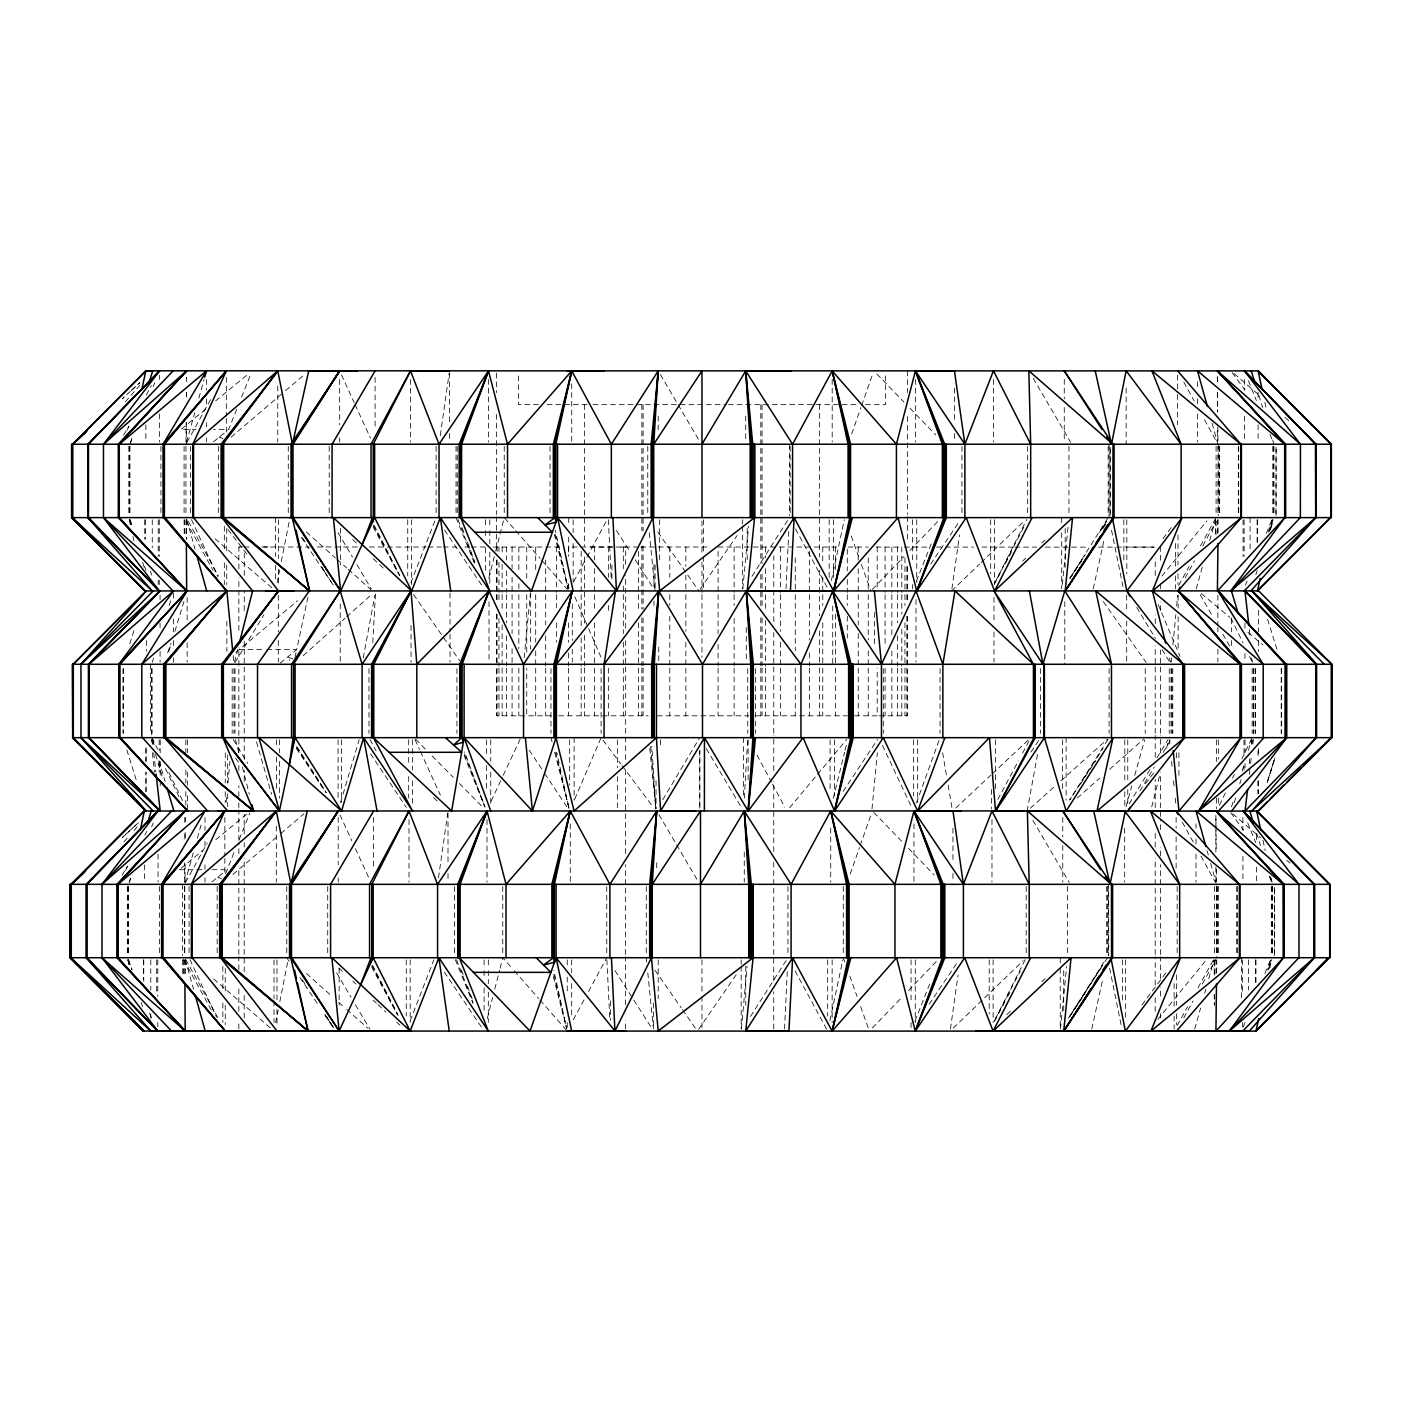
<?xml version="1.0" encoding="UTF-8"?>
<svg xmlns="http://www.w3.org/2000/svg" width="1402" height="1402" viewBox="0 0 1402 1402"><rect width="100%" height="100%" fill="white"/><g stroke="black" fill="none" stroke-linecap="round" stroke-linejoin="round"><path stroke-width="0.75" stroke-dasharray="5 3.75" d="M238.831 1028.893L238.831 1022.321M238.831 1011.368L238.831 987.271M238.831 969.746L238.831 956.602M238.831 954.412L238.848 866.804M238.848 853.66L238.848 842.707M238.848 840.517L238.848 809.848M238.848 807.657L238.848 798.895M238.848 796.704L238.848 785.751M238.848 770.417L238.848 763.845M238.848 752.892L238.866 647.759M238.866 630.234L238.883 577.677M238.883 568.914L238.883 547.008L240.986 546.99M244.193 1017.922L244.193 993.825M244.193 971.937L244.193 956.602M244.193 954.412L244.211 858.024M244.211 847.071L244.211 842.69M244.211 833.945L244.211 814.229M244.228 781.37L244.228 770.417M244.228 759.463L244.228 641.187M244.246 610.518L244.246 590.803M244.246 575.468L244.246 551.372M625.625 1028.91L625.625 1020.148M625.625 1004.813L625.642 956.637M625.642 954.447L625.642 864.631M625.642 853.678L625.66 768.261M625.66 759.498L625.66 735.402M625.66 733.211L625.678 639.032M625.678 628.078L625.678 575.503M625.678 564.55L625.678 547.025L617.406 547.025M773.746 1028.945L773.746 991.722M773.746 980.769L773.746 956.672M773.746 954.482L773.764 862.475M773.764 851.54L773.764 781.44M773.764 770.487L773.781 735.437M773.781 733.246L773.781 632.495M773.781 621.542L773.799 555.84M1155.178 1011.438L1155.178 996.103M1155.178 985.15L1155.195 956.672M1155.195 954.482L1155.195 858.112M1155.195 847.158L1155.195 831.824M1155.195 807.727L1155.213 779.249M1155.213 757.343L1155.213 735.454M1155.213 733.264L1155.213 645.639M1155.23 623.732L1155.23 614.97M1155.23 575.556L1155.23 558.031M1160.541 1018.027L1160.541 1013.646M1160.558 996.121L1160.558 987.358M1160.558 978.596L1160.558 956.69M1160.558 954.499L1160.558 864.701M1160.558 855.939L1160.558 847.176M1160.576 829.651L1160.576 818.698M1160.576 816.507L1160.576 772.712M1160.576 752.997L1160.576 735.472M1160.576 733.281L1160.593 650.037M1160.593 610.624L1160.593 601.861M1160.593 588.717L1160.593 582.145M1160.593 560.239L1160.593 547.095M1215.99 534.881L1216.077 519.774M1214.395 994.421L1214.342 1005.216L1214.185 994.421M1214.518 974.986L1214.605 959.879M185.975 442.068L186.133 422.65M186.361 396.766L186.396 392.455M186.501 381.677L186.536 377.366L186.589 381.677M184.503 882.173L184.661 862.756M184.871 839.027L184.924 832.56M1218.075 532.725L1218.215 519.774M1216.603 972.83L1216.743 959.879M786.014 588.858L788.8 530.569M784.542 1028.963L787.311 970.675M372.774 642.712L375.508 593.099M744.322 798.124L747.634 739.835M742.85 588.858L748.598 526.258M741.378 1028.963L747.126 966.364M226.09 802.365L226.896 793.742M227.913 782.964L229.946 761.391M871.991 808.919L877.354 752.786M524.173 657.801L530.447 593.028M1171.248 662.112L1171.669 657.801M1172.913 644.832L1175.84 614.619M1176.681 605.979L1177.733 595.184M1062.348 584.546L1068.114 526.258M1060.438 1028.963L1066.642 966.364M1249.27 763.582L1249.988 757.098M1251.425 744.147L1251.898 739.835M1249.34 774.377L1250.339 765.737M1250.584 763.582L1251.6 754.942M1252.862 744.147L1253.37 739.835M440.281 435.584L449.183 372.985M438.493 877.845L447.711 813.072M951.905 588.858L959.529 534.881M950.433 1028.963L958.057 974.986M1027.123 811.075L1037.883 752.348M363.258 657.994L374.86 595.131M277.158 582.566L279.629 570.001M281.294 561.606L289.986 517.618M275.668 1022.671L278.157 1010.106M279.822 1001.711L288.093 959.809M831.386 580.533L844.302 519.721M829.914 1020.638L842.83 959.827M1270.107 530.201L1272.333 519.721M1269.073 968.204L1270.86 959.827L1267.531 969.956M294.946 657.696L296.243 651.65M280.172 663.058L296.681 649.634L307.914 597.234M1271.228 528.098L1273.069 519.721L1269.108 531.884M1269.756 968.204L1271.596 959.827M1093.245 588.928L1104.355 538.596M1091.772 1029.033L1102.883 978.701M833.209 798.492L844.582 752.348M845.091 750.245L846.65 743.954M1151.725 806.869L1159.682 775.411M1166.569 748.16L1168.69 739.765M234.502 662.182L237.709 649.599M488.772 578.378L495.186 553.229M495.712 551.144L504.247 517.618L514.271 529.027M487.3 1018.483L492.628 997.523M494.766 989.146L499.568 970.289M500.111 968.204L502.775 957.724L512.799 969.132M186.536 442.121L194.738 412.801M198.839 398.133L204.114 379.276M193.266 852.889L185.064 882.226L185.117 862.756M197.367 838.238L202.046 821.467M1125.964 806.869L1131.8 785.909M1134.726 775.411L1144.663 739.765M1196.221 588.928L1202.653 565.847M1209.663 540.681L1215.499 519.721M1194.732 1029.033L1200.585 1008.056M1204.668 993.37L1205.843 989.181M1208.769 978.701L1214.027 959.827M340.546 802.61L359.157 739.765M1231.534 806.869L1233.409 800.577M1242.154 771.223L1244.03 764.931M1248.393 750.245L1251.53 739.765M152.345 662.182L153.589 657.994M169.221 605.611L171.097 599.32M1234.198 802.68L1236.073 796.389M1239.841 783.806L1241.085 779.617M1251.741 743.954L1252.985 739.765M168.836 651.422L171.272 643.378M174.917 631.286L184.696 599.005M130.596 442.173L131.858 438.107M129.124 882.279L130.386 878.213M1268.372 531.884L1272.157 519.651M1255.841 574.715L1257.103 570.632M1268.267 969.956L1271.421 959.757M1267.268 782.526L1274.874 758.061M129.773 643.904L134.241 629.638M851.645 434.024L860.933 407.526M861.652 405.476L873.095 372.862M850.173 874.129L859.461 847.614M860.18 845.581L871.623 812.967M167.679 652.719L171.062 643.097M916.417 802.908L939.34 739.713M410.891 582.794L435.339 519.651M410.208 1020.866L433.866 959.757M916.452 581.094L932.12 541.417M914.963 1021.199L930.648 981.523M236.71 409.349L228.649 429.59L213.419 429.59M241.565 397.204L251.238 372.914M225.564 873.726L235.238 849.454M239.269 839.325L249.766 813.02M129.965 444.224L132.366 438.265M153.151 386.742L154.746 382.781M129.282 882.349L130.877 878.371M151.661 826.847L153.274 822.886M1245.467 585.072L1247.061 581.094M1266.357 533.496L1271.982 519.599M1243.188 1027.158L1245.589 1021.199M1264.884 973.584L1270.51 959.704M574.75 799.105L601.107 737.662L620.736 763.862M491.156 801.085L502.302 777.304M503.23 775.324L520.878 737.662M1219.407 805.274L1225.944 791.762M1232.498 778.233L1234.373 774.377M1241.857 758.92L1252.144 737.662M994.579 583.285L1026.702 519.546M1025.212 959.651L994.071 1021.462L1020.235 971.236M1023.723 527.275L994.684 583.285L1000.993 571.701M1005.129 563.972L1011.315 552.388M997.803 799.473L1018.43 760.848M1022.566 753.119L1028.753 741.535M994.368 1021.462L1006.741 998.277M1007.775 996.349L1009.843 992.493M573.786 581.55L585.931 558.977M586.947 557.102L606.19 521.386M573.313 1019.762L584.459 999.083M588.507 991.564L606.751 957.724M126.951 430.204L128.984 426.506M146.281 395.014L151.381 385.743M125.479 870.292L128.511 864.771M144.809 835.119L146.842 831.404M1185.216 577.852L1194.504 560.905M1202.758 545.851L1216.182 521.386M1183.744 1017.94L1193.032 1001.01M1202.32 984.064L1215.744 959.599M186.992 442.331L210.808 399.097M185.52 882.436L207.251 842.952M1178.714 585.37L1189.089 566.548M1200.515 545.851L1216.095 517.618M1177.242 1025.475L1187.617 1006.654M1198.009 987.832L1214.623 957.724M123.534 435.233L128.791 426.261M122.062 875.339L127.319 866.366M662.76 799.718L699.721 737.662M1139.931 790.886L1154.319 767.034M1163.169 752.348L1170.915 739.502M235.08 662.445L263.909 614.777M1129.241 803.732L1150.341 768.857M1157.001 757.851L1168.111 739.502M1081.836 559.819L1070.006 578.167L1108.158 517.618M1107.93 739.502L1069.603 800.069L1102.918 748.686M1068.359 1018.273L1105.53 959.564M751.998 576.345L789.414 517.618M750.526 1016.45L787.942 957.724M1069.989 578.167L1085.341 554.316M1099.536 532.304L1106.616 521.281L1099.606 532.304M1107.51 957.724L1069.691 1016.45L1102.866 965.067M1069.971 578.483L1081.783 560.59M1103.041 528.361L1107.773 521.193M1080.364 784.209L1095.716 760.935M1069.673 1016.801L1085.043 993.527M843.163 791.376L877.617 739.467M1031.031 751.998L1039.39 739.467M930.613 564.165L958.355 522.981M929.14 1004.27L958.074 961.299M700.106 589.226L737.084 535.529M698.634 1029.331L736.839 973.829M1162.977 538.596L1166.902 533.338M1168.199 531.603L1172.107 526.363M1141.947 1004.901L1145.855 999.661M1147.151 997.909L1151.077 992.669M1152.374 990.934L1156.282 985.676M1157.596 983.941L1161.504 978.701M1162.801 976.949L1166.727 971.709M1145.452 783.753L1149.342 778.636M1150.621 776.936L1154.494 771.801M1161.96 576.012L1206.789 520.948M1157.772 1019.447L1205.317 961.053M789.624 807.727L816.122 776.042M817.524 774.377L846.808 739.345M125.321 401.848L129.65 396.959M131.087 395.329L139.727 385.55M123.849 841.954L128.16 837.064M133.926 830.545L138.255 825.655M872.342 589.453L903.939 556.664M909.951 550.408L938.516 520.738M872.377 1027.999L902.45 996.769M908.478 990.513L937.044 960.843M951.607 591.013L979.542 564.06M981.102 562.553L1024.564 520.615M953.237 1028.122L1023.092 960.721M1022.636 561.063L1025.826 558.066M1041.809 543.082L1044.998 540.085M955.726 808.078L990.881 775.113M992.476 773.624L1029.226 739.169M1006.776 1014.645L1011.578 1010.159M1041.931 981.68L1045.121 978.701M130.316 391.421L122.324 398.764L127.056 394.365M131.911 389.949L139.902 382.623L128.651 392.893M1030.347 808.183L1054.444 786.61M1060.876 780.844L1107.492 739.117M303.2 655.645L345.05 618.264M346.644 616.827L372.406 593.817M1077.227 798.124L1099.904 777.97M1109.613 769.33L1143.629 739.117M231.067 437.161L283.94 392.052M285.587 390.632L305.426 373.721M232.89 874.445L279.156 834.961M280.821 833.559L303.954 813.808M235.974 652.298L297.575 600.722M205.673 409.121L180.823 429.59L196.035 429.59M215.61 400.919L248.732 373.615M180.998 868.329L202.536 850.576M215.785 839.658L247.26 813.721M213.454 441.788L227.124 430.8M211.982 881.876L225.652 870.905M238.883 547.008L242.458 547.008M538.473 404.652L518.46 404.652L518.46 373.002M547.06 404.652L589.734 404.652M592.976 404.652L651.72 404.652M653.875 404.652L726.569 404.652M728.444 404.652L856.867 404.652M865.472 404.652L885.468 404.652L885.468 373.002M261.841 546.99L309.491 547.025M317.36 546.99L358.491 546.99M369.374 546.99L385.129 547.043M387.285 547.043L426.155 547.043M428.136 546.99L441.279 547.043M443.26 546.99L456.421 547.06M464.868 546.99L469.407 547.06M471.352 547.008L486.476 547.008M493.189 547.06L560.59 547.025M638.453 547.025L568.493 547.025L568.493 555.683M640.749 547.025L710.025 547.025M718.087 547.025L839.395 547.043M848.017 547.043L868.241 547.025M876.04 547.043L902.187 547.095M904.343 547.095L928.124 547.113M936.571 547.043L973.514 547.113M981.978 547.06L1012.682 547.113M1014.855 547.113L1036.639 547.113M1045.349 547.113L1088.565 547.113M1098.677 547.078L1114.38 547.113M1116.518 547.113L1154.319 547.113M1131.291 547.095L1155.23 547.078M239.146 649.634L264.715 649.634M266.853 649.634L296.681 649.634M524.751 715.809L496.448 715.809L496.448 668.193M551.161 715.809L526.731 715.809L526.731 668.193M558.609 715.809L648.162 715.809M657.17 715.809L748.686 715.809M755.766 715.809L847.281 715.809M854.589 715.809L877.196 715.809L877.196 668.193M879.177 715.809L907.48 715.809L907.48 668.193M179.351 869.696L194.563 869.696M196.736 869.696L203.255 869.696M211.947 869.696L224.986 869.696M590.54 547.008L615.355 547.025M244.246 547.008L252.956 547.008M263.821 547.008L268.185 547.025M292.808 659.028L287.673 656.96L289.618 660.605M222.918 438.738L219.536 436.898L220.324 440.561M221.446 878.844L218.046 877.004L218.852 880.666M1201.339 593.642L1229.624 617.178M1247.92 632.425L1262.904 644.885M1234.146 373.633L1260.363 396.223M1284.933 417.393L1289.858 421.634M1232.673 813.738L1260.521 837.748M1286.738 860.32L1290.015 863.141M215.049 538.771L273.863 589.541M213.577 978.876L270.761 1028.227M306.337 531.989L335.358 557.873M336.971 559.31L346.644 567.933M348.257 569.37L370.829 589.506M306.477 973.531L332.274 996.542M338.723 1002.29L345.172 1008.038M346.785 1009.475L367.745 1028.174M352.761 539.612L357.475 544.011M373.177 558.679L385.743 570.421M338.706 967.993L344.997 973.847M352.848 981.19L355.985 984.116M373.282 1000.257L376.419 1003.184M377.997 1004.656L385.848 1011.981M396.836 1022.251L399.991 1025.177M433.551 797.528L438.23 802.014M415.623 739.205L426.173 749.895M432.202 755.993L453.319 777.391M459.365 783.49L483.497 807.938M876.828 373.948L903.992 402.059M910.021 408.297L935.677 434.848M873.849 812.477L902.52 842.164M908.549 848.403L934.188 874.953M515.708 530.657L540.068 558.346M541.487 559.976L567.284 589.313M514.236 970.762L538.578 998.452M540.015 1000.082L565.812 1029.418M227.913 529.553L231.873 534.67M233.188 536.37L237.166 541.487M238.48 543.205L242.441 548.305M243.773 550.022L247.733 555.139M235.448 758.131L240.741 764.949M622.032 765.597L653.437 807.499M1232.148 372.564L1244.958 390.036M1230.676 812.669L1243.486 830.142M1103.304 601.616L1146.153 662.48M413.52 594.518L459.646 660.692M657.748 531.936L698.879 591.013M655.014 970.254L681.197 1007.845M682.441 1009.633L696.163 1029.331M444.574 530.131L483.164 587.368M444.294 972.024L481.692 1027.473M529.202 750.193L543.485 771.643M544.677 773.431L567.267 807.412M301.377 537.299L333.571 585.58L321.601 567.109M370.514 753.768L406.3 807.412M296.348 748.405L324.966 791.324M286.779 957.724L289.162 961.299M299.905 977.387L317.781 1004.218M324.931 1014.96L333.273 1027.473L324.896 1014.557M302.464 537.79L307.248 545.115M296.225 746.828L326.123 792.656M302.184 979.718L306.968 987.061M321.812 567.109L326.526 574.452M297.014 746.828L326.351 792.656M616.424 530.464L630.497 552.476M635.194 559.819L653.945 589.19M614.952 970.57L652.473 1029.278M1136.671 607.381L1155.511 638.576M1162.17 649.582L1169.916 662.427M233.293 739.502L247.663 763.336M706.31 748.686L741.395 807.394M338.057 532.655L352.48 557.102M356.914 564.62L371.337 589.068M336.585 972.76L351.008 997.208M355.442 1004.726L369.865 1029.173M660.412 374.579L676.991 402.812M678.095 404.687L699.107 440.456M658.94 814.685L675.519 842.917M676.623 844.793L697.635 880.561M1033.256 378.347L1070.69 442.331M1032.871 820.328L1069.218 882.436M1200.165 594.641L1212.029 615.338M1222.807 634.16L1231.429 649.214M188.306 521.386L218.414 575.907M185.8 959.599L217.976 1017.887M1183.814 382.115L1194.171 400.937M1204.511 419.759L1217.97 444.224M1182.342 822.22L1193.715 842.917M1200.971 856.096L1215.464 882.436M186.151 521.386L212.981 570.263M183.627 959.599L211.509 1010.369M795.53 528.904L828.144 589.138M795.074 970.903L826.672 1029.243M373.125 527.012L398.589 574.031M369.988 739.555L376.104 750.824M371.653 967.117L397.099 1014.119M757.01 755.047L771.415 782.088M772.432 784.033L784.787 807.202M373.247 525.329L399.623 575.503M371.775 965.435L398.15 1015.609M374.194 525.329L399.85 575.503M372.704 965.435L397.379 1013.681M152.047 737.662L157.655 749.246M168.888 772.397L182.926 801.348M1230.921 617.914L1243.048 643.027M1249.568 656.539L1252.354 662.34M151.504 739.608L155.219 747.319M165.436 768.541L179.351 797.493M882.454 745.391L911.633 807.202M191.461 519.599L217.941 577.063M189.971 959.704L216.469 1017.169M341.492 374.86L354.198 402.602M355.109 404.582L370.531 438.265M340.02 814.965L351.814 840.727M355.442 848.648L369.041 878.371M415.01 739.66L419.531 749.562M420.442 751.542L440.351 795.144M574.855 596.814L587.736 626.571M588.595 628.569L601.493 658.327M1158.262 604.753L1179.993 656.329M1248.393 380.731L1256.385 400.569M1269.967 434.305L1273.174 442.243M1247.71 822.816L1255.701 842.655M1269.301 876.39L1271.684 882.331M456.018 517.618L474.384 563.201M464.15 755.503L484.917 807.026L464.623 751.928M455.335 959.704L472.912 1003.306M129.597 519.599L132.769 527.52M150.259 571.122L151.854 575.083M128.108 959.704L132.086 969.606M149.576 1013.208L151.959 1019.149M458.033 519.651L474.559 562.43M464.483 753.961L484.934 806.921M456.561 959.757L473.087 1002.535M462.169 527.8L464.448 533.917M467.462 542.066L475.015 562.43M461.451 969.939L464.483 978.088M467.497 986.237L473.525 1002.535M851.277 535.967L858.515 556.349M861.424 564.515L870.835 591.013M843.268 957.724L844.723 961.807M849.787 976.072L857.043 996.454M860.67 1006.654L868.644 1029.086M1267.583 619.421L1277.169 650.002M126.811 749.895L137.028 782.474M1258.821 395.294L1262.606 407.526M1272.701 440.14L1273.962 444.224M1256.7 833.349L1260.503 845.581M1269.967 876.162L1271.859 882.279M130.176 519.651L132.699 527.8M144.686 566.496L145.948 570.579M129.422 519.651L131.946 527.8M142.689 562.43L144.581 568.546M128.686 959.757L131.841 969.939M127.95 959.757L130.474 967.906M141.216 1002.535L142.478 1006.601M151.206 739.765L152.468 743.954M155.587 754.434L162.474 777.479M1251.425 657.976L1252.669 662.165M152.678 739.765L154.553 746.057M158.917 760.708L165.156 781.668M256.513 741.868L271.602 794.233M1212.117 423.246L1217.392 442.121L1217.339 426.944M1207.122 850.769L1208.296 854.957M1210.645 863.352L1215.92 882.226M186.816 519.721L195.001 549.041M185.344 959.809L193.529 989.146M554.298 534.372L568.178 588.858L555.315 530.184M550.968 737.662L552.038 741.868M554.701 752.331L569.124 808.901L556.717 752.331M553.352 976.581L566.706 1028.945L553.843 970.289M1169.443 657.976L1170.495 662.165M235.501 739.765L238.673 752.331M242.388 766.999L249.293 794.233M555.297 534.372L568.213 588.858M555.735 752.331L569.159 808.901M553.808 974.478L566.741 1028.945M129.247 519.721L130.631 525.995M132.927 536.475L133.838 540.664M127.775 959.809L129.159 966.101M1264.884 402.269L1266.251 408.56M1262.957 840.289L1265.235 850.769M1271.123 878.038L1272.035 882.226M1111.541 530.201L1123.44 588.928M1109.63 968.204L1121.53 1026.93M942.635 752.786L946.665 776.533M948.138 785.173L952.536 811.075M152.345 752.769L154.606 772.169M1249.357 629.726L1250.093 636.21M152.292 739.835L152.765 744.147M153.729 752.769L155.885 772.169M1169.443 739.835L1169.864 744.147M1171.599 761.409L1172.458 770.048M1173.527 780.844L1174.175 787.328M1175.244 798.124L1175.892 804.59M649.284 532.725L655.12 591.013M649.774 748.458L655.838 808.831L651.842 746.302M646.287 957.724L646.725 962.035M647.812 972.83L653.42 1028.963M233.135 655.645L233.766 662.112M650.703 746.302L655.873 808.831M608.328 519.774L611.272 578.062M606.856 959.879L609.782 1018.167M184.1 519.774L184.293 537.036M182.628 959.879L182.821 977.124M1217.532 392.402L1217.69 411.837M1217.83 426.944L1217.952 442.068M1215.972 823.868L1215.902 815.245L1215.867 828.196M1215.99 826.041L1216.217 851.943M1216.375 869.205L1216.48 882.156M186.238 519.774L186.361 539.192M184.766 959.879L184.871 977.124M699.738 750.631L699.808 808.919L699.826 750.631M1281.638 668.596L1281.638 733.351M1281.218 668.596L1281.218 733.351M1273.962 446.379L1273.962 515.463M1273.524 446.379L1273.524 515.463M1272.788 446.379L1272.788 515.463M1272.49 886.485L1272.49 955.568M1272.052 886.485L1272.052 955.568M1271.316 886.485L1271.316 955.568M1258.628 610.308L1258.628 631.881M1258.628 640.521L1258.628 651.317M1258.4 748.458L1258.207 757.098M1258.207 780.844L1258.207 793.795M1258.085 392.402L1258.085 401.042M1258.085 424.788L1258.085 442.068M1258.032 750.631L1258.032 757.098M1258.032 780.844L1258.032 793.795M1257.454 519.774L1257.454 543.52M1257.103 519.774L1257.103 543.52M1256.613 834.663L1256.613 843.303M1256.613 867.049L1256.613 882.156M1255.982 959.879L1255.982 983.626M1255.614 668.596L1255.614 733.351M1255.614 959.879L1255.614 983.626M1255.105 668.596L1255.105 733.351M1253.616 668.596L1253.616 733.351M1253.3 668.596L1253.3 733.351M1252.144 668.596L1252.144 733.351M1250.076 517.618L1250.076 550.005M1248.604 959.879L1248.604 990.11M1245.046 739.835L1245.046 752.786M1245.046 763.582L1245.046 767.893M1244.941 623.259L1244.941 629.726M1244.941 653.472L1244.941 662.112M1244.398 379.451L1244.398 390.247M1244.398 416.149L1244.398 442.068M1244.117 519.774L1244.117 556.471M1243.977 739.835L1243.977 754.942M1243.977 765.737L1243.977 770.048M1243.048 519.774L1243.048 556.471M1242.908 817.401L1242.908 830.352M1242.908 856.254L1242.908 882.156M1242.645 959.879L1242.645 994.421M1242.645 1022.479L1242.645 1026.807M1241.576 957.724L1241.576 998.732M1238.702 446.379L1238.702 515.463M1238.316 446.379L1238.316 515.463M1237.23 886.485L1237.23 955.568M1236.827 886.485L1236.827 955.568M1231.412 618.93L1231.412 631.881M1231.412 640.521L1231.412 649.161M1219.67 446.379L1219.67 515.463M1219.232 446.379L1219.232 515.463M1218.25 444.224L1218.25 515.463M1218.338 739.835L1218.338 759.253M1218.338 798.124L1218.338 806.746M1218.198 886.485L1218.198 955.568M1217.97 446.379L1217.97 515.463M1217.882 595.184L1217.882 625.415M1217.882 627.57L1217.882 631.881M1217.882 649.161L1217.882 662.112M1217.76 886.485L1217.76 955.568M1217.339 392.402L1217.339 411.837M1217.409 519.774L1217.409 534.881M1216.778 886.485L1216.778 957.724M1216.603 739.835L1216.603 761.409M1216.603 798.124L1216.603 808.919M1216.498 886.485L1216.498 955.568M1216.095 446.379L1216.095 515.463M1215.867 830.352L1215.867 851.943M1215.867 867.049L1215.867 882.156M1215.937 959.879L1215.937 974.986M1215.657 519.774L1215.657 534.881M1214.623 886.485L1214.623 955.568M1214.185 959.879L1214.185 974.986M1197.466 381.607L1197.466 390.247M1197.466 398.887L1197.466 405.353M1197.466 413.993L1197.466 442.068M1195.994 823.868L1195.994 828.196M1195.994 838.992L1195.994 845.459M1195.994 854.098L1195.994 882.156M1178.924 752.786L1178.924 776.533M1177.995 534.881L1177.995 565.111M1177.995 573.751L1177.995 584.546M1178.136 595.184L1178.136 608.135M1178.136 616.775L1178.136 651.317M1177.592 375.14L1177.592 392.402M1177.592 394.558L1177.592 424.788M1177.154 886.485L1177.154 955.568M1176.541 752.786L1176.541 761.409M1176.506 974.986L1176.506 1005.216M1176.506 1013.856L1176.506 1024.652M1176.12 817.401L1176.12 828.196M1176.12 836.836L1176.12 869.205M1175.595 543.52L1175.595 567.267M1175.595 575.907L1175.595 588.858M1174.122 983.626L1174.122 1007.372M1174.122 1016.012L1174.122 1028.963M1172.791 668.596L1172.791 733.351M1171.774 668.596L1172.019 733.351M1171.038 668.596L1171.038 733.351M1169.233 668.596L1169.233 733.351M1145.241 668.596L1145.241 733.351M1127.769 739.835L1127.769 780.844M1127.769 789.484L1127.769 806.746M1126.822 519.774L1126.822 573.751M1126.682 595.184L1126.682 612.464M1126.682 621.086L1126.682 662.112M1126.157 388.091L1126.157 444.224M1125.35 959.879L1125.35 1018.167M1124.79 739.835L1124.79 782.999M1124.79 791.639L1124.79 808.919M1124.667 828.196L1124.667 882.156M1123.861 519.774L1123.861 562.956M1122.389 959.879L1122.389 1003.061M1109.087 444.224L1108.982 517.618M1109.087 668.596L1109.087 733.351M1108.667 884.329L1108.667 955.568L1108.631 886.485M1108.158 446.379L1108.158 515.463M1107.51 886.485L1107.615 955.568M1106.686 886.485L1106.686 955.568M1068.955 446.379L1068.955 515.463M1067.483 886.485L1067.483 955.568M1066.116 737.662L1066.116 800.279M1065.187 528.414L1065.187 567.267M1064.801 601.668L1064.801 664.268M1064.258 379.451L1064.258 398.887M1064.258 407.526L1064.258 442.068M1063.715 970.675L1063.715 1013.856M1062.646 739.835L1062.646 789.484M1062.769 817.401L1062.769 836.836M1062.769 845.459L1062.769 882.156M1061.7 517.618L1061.7 524.103M1061.7 532.725L1061.7 588.858M1060.227 957.724L1060.227 966.364M1060.227 968.519L1060.227 1028.963M1040.582 668.596L1040.582 733.351M1027.666 446.379L1027.666 515.463M1026.194 886.485L1026.194 955.568M995.508 739.835L995.508 789.484M994.579 519.774L994.579 584.546M993.983 597.34L993.983 623.259M993.983 631.881L993.983 662.112M993.44 379.451L993.44 442.068M993.107 959.879L993.107 1022.479M991.968 819.557L991.968 882.156M991.617 789.484L991.617 808.919M990.688 519.774L990.688 573.751M989.199 959.879L989.199 1013.856M961.965 446.379L961.965 515.463M954.429 388.091L954.429 422.633M954.429 433.428L954.429 442.068M952.957 828.196L952.957 862.738M952.957 873.534L952.957 882.156M940.076 668.596L940.076 733.351M917.679 739.835L917.679 802.435M916.75 519.774L916.75 582.391M915.979 599.513L915.979 662.112M915.436 379.451L915.436 442.068M915.278 959.879L915.278 1022.479M913.964 823.868L913.964 882.173M913.456 739.835L913.456 795.95M912.527 519.774L912.527 562.956M912.527 584.546L912.527 588.858M911.055 959.879L911.055 1000.905M911.055 1022.479L911.055 1028.963M907.48 370.899L907.48 392.63M907.48 416.552L907.48 514.411M907.48 516.584L907.48 540.506M907.48 566.496L907.48 592.468M907.48 594.641L907.48 603.281M907.48 616.267L907.48 666.038M906.849 566.496L906.849 592.468M906.849 594.641L906.849 603.281M906.849 616.267L906.849 666.038M906.849 668.193L906.849 715.809M904.956 557.856L904.956 592.468M904.956 594.641L904.956 605.454M904.956 622.768L904.956 666.038M904.956 668.193L904.956 715.809M901.801 547.025L901.801 592.468M901.801 594.641L901.801 614.111M901.801 629.253L901.801 666.038M901.801 668.193L901.801 715.809M897.42 547.025L897.42 592.468M897.42 594.641L897.42 622.768M897.42 635.737L897.42 666.038M897.42 668.193L897.42 715.809M891.847 547.025L891.847 592.468M891.847 594.641L891.847 635.737M891.847 650.896L891.847 666.038M891.847 668.193L891.847 715.809M885.083 547.025L885.083 592.468M885.083 594.641L885.083 646.567M885.083 668.193L885.083 715.809M883.313 668.596L883.313 733.351M877.196 547.025L877.196 588.139M874.357 612.464L874.357 647.005M868.241 557.856L868.241 592.468M868.241 594.641L868.241 640.066M868.241 650.896L868.241 666.038M868.241 668.193L868.241 715.809M858.234 547.025L858.234 560.011M858.234 568.669L858.234 592.468M858.234 594.641L858.234 624.924M858.234 633.581L858.234 666.038M858.234 668.193L858.234 715.809M847.281 549.198L847.281 570.824M847.281 579.482L847.281 592.468M847.281 594.641L847.281 605.454M847.281 616.267L847.281 637.91M843.268 886.485L843.268 955.568M835.434 547.025L835.434 570.824M835.434 614.111L835.434 666.038M835.434 668.193L835.434 715.809M834.54 739.835L834.54 795.95M833.612 519.774L833.612 578.062M832.735 605.979L832.735 664.268M832.192 379.451L832.192 442.068M832.14 959.879L832.14 1022.479M830.72 828.196L830.72 882.173M830.089 739.835L830.089 791.639M829.16 519.774L829.16 578.062M827.688 959.879L827.688 1016.012M822.764 547.025L822.764 564.34M822.764 577.326L822.764 592.468M822.764 594.641L822.764 605.454M822.764 622.768L822.764 666.038M822.764 668.193L822.764 715.809M819.557 404.652L819.557 556.962M819.557 570.018L819.557 615.723M819.557 630.953L819.557 665.757M819.557 667.93L819.557 715.809M809.357 551.354L809.357 592.468M809.357 594.641L809.357 640.066M809.357 653.052L809.357 666.038M809.357 668.193L809.357 715.809M795.267 557.856L795.267 592.468M795.267 594.641L795.267 650.896M795.267 668.193L795.267 715.809M790.185 446.379L790.185 515.463M789.414 444.224L789.414 515.463M787.942 886.485L787.942 955.568M780.616 547.025L780.616 592.468M780.616 594.641L780.616 631.426M780.616 642.239L780.616 666.038M780.616 668.193L780.616 715.809M765.474 547.025L765.474 557.856M765.474 568.669L765.474 592.468M765.474 594.641L765.474 609.782M765.474 620.595L765.474 666.038M765.474 668.193L765.474 715.809M762.057 404.652L762.057 563.499M762.057 574.382L762.057 607.013M762.057 617.896L762.057 665.757M762.057 667.93L762.057 715.809M760.83 404.652L760.83 563.499M760.83 574.382L760.83 607.013M760.83 617.896L760.83 665.757M760.83 667.93L760.83 715.809M755.485 668.596L755.485 733.351M748.142 739.835L748.142 780.844M747.757 668.596L747.757 733.351M747.213 528.396L747.213 560.747M746.267 627.57L746.267 662.112M745.724 416.149L745.724 442.068M745.741 966.346L745.741 1005.164M744.252 851.943L744.252 882.173M743.586 737.662L743.586 798.124M742.657 519.774L742.657 524.103M742.657 526.258L742.657 588.858M741.167 959.879L741.167 964.19M741.167 966.364L741.167 1028.963M734.122 547.025L734.122 592.468M734.122 594.641L734.122 605.454M734.122 618.44L734.122 666.038M734.122 668.193L734.122 715.809M718.087 551.354L718.087 592.468M718.087 594.641L718.087 633.581M718.087 644.394L718.087 666.038M718.087 668.193L718.087 715.809M703.436 519.774L703.436 554.281M703.436 556.436L703.436 588.787M701.964 520.931L701.964 553.527M701.964 562.184L701.964 592.468M701.964 594.641L701.964 657.38M701.964 959.879L701.964 994.386M701.964 996.542L701.964 1028.893M685.841 547.025L685.841 566.496M685.841 575.153L685.841 592.468M685.841 594.641L685.841 631.426M685.841 642.239L685.841 666.038M685.841 668.193L685.841 715.809M669.805 547.025L669.805 577.326M669.805 594.641L669.805 605.454M669.805 616.267L669.805 666.038M669.805 668.193L669.805 715.809M660.605 739.835L660.605 748.458M659.676 519.774L659.676 560.747M658.747 647.005L658.747 662.112M658.204 416.149L658.204 431.273M658.204 959.879L658.204 998.697M656.714 862.738L656.714 871.378M656.048 780.809L656.048 808.831M655.12 565.111L655.12 588.858M653.98 564.34L653.98 588.139M653.98 601.125L653.98 605.454M653.647 1003.061L653.647 1028.963M647.759 446.379L647.759 515.463M646.287 886.485L646.287 955.568M643.097 404.652L643.097 530.85M643.097 546.079L643.097 609.187M643.097 617.896L643.097 665.757M643.097 667.93L643.097 715.809M641.871 404.652L641.871 530.85M641.871 546.079L641.871 609.187M641.871 617.896L641.871 665.757M641.871 667.93L641.871 715.809M638.453 551.354L638.453 592.468M638.453 594.641L638.453 611.938M638.453 622.768L638.453 666.038M638.453 668.193L638.453 715.809M623.312 547.025L623.312 568.669M623.312 585.983L623.312 592.468M623.312 594.641L623.312 633.581M623.312 642.239L623.312 666.038M623.312 668.193L623.312 715.809M617.353 739.835L617.353 767.858M617.353 776.498L617.353 808.831M611.92 565.111L611.92 580.218M610.431 1000.905L610.431 1020.323M608.661 547.025L608.661 577.326M608.661 605.454L608.661 614.111M608.661 668.193L608.661 715.809M606.751 886.485L606.751 955.568M601.107 668.596L601.107 733.351M594.588 547.025L594.588 560.011M594.588 568.669L594.588 592.468M594.588 594.641L594.588 611.938M594.588 622.768L594.588 666.038M594.588 668.193L594.588 715.809M584.371 404.652L584.371 546.079M584.371 556.962L584.371 626.589M584.371 635.299L584.371 665.757M584.371 667.93L584.371 715.809M581.164 551.354L581.164 592.468M581.164 594.641L581.164 629.253M581.164 637.91L581.164 666.038M581.164 668.193L581.164 715.809M574.101 737.662L574.101 800.209M573.155 519.774L573.155 532.707M573.155 543.503L573.155 582.321M572.279 603.824L572.279 640.539M572.279 649.161L572.279 662.112M571.736 383.78L571.736 442.068M571.683 959.879L571.683 972.813M571.683 983.608L571.683 1018.115M570.263 823.868L570.263 882.173M569.65 739.835L569.65 785.12M568.721 517.618L568.721 526.241M568.721 537.036L568.721 556.436M568.721 584.476L568.721 588.787M568.493 583.81L568.493 588.139M568.493 622.768L568.493 642.239M568.493 653.052L568.493 666.038M568.493 668.193L568.493 715.809M567.232 959.879L567.232 966.346M567.232 977.124L567.232 994.386M567.232 1022.426L567.232 1028.893M556.647 547.025L556.647 592.468M556.647 594.641L556.647 607.609M556.647 622.768L556.647 642.239M550.968 668.596L550.968 733.351M550.022 446.379L550.022 515.463M545.693 560.011L545.693 592.468M545.693 594.641L545.693 624.924M545.693 635.737L545.693 666.038M545.693 668.193L545.693 715.809M535.704 547.025L535.704 570.824M535.704 594.641L535.704 642.239M535.704 650.896L535.704 666.038M535.704 668.193L535.704 715.809M530.657 593.028L530.657 649.161M526.731 547.025L526.731 581.655M526.731 594.641L526.731 653.052M518.845 547.025L518.845 572.997M518.845 583.81L518.845 592.468M518.845 594.641L518.845 648.723M518.845 668.193L518.845 715.809M512.08 547.025L512.08 568.669M512.08 577.326L512.08 592.468M512.08 594.641L512.08 633.581M512.08 648.723L512.08 666.038M512.08 668.193L512.08 715.809M506.508 547.025L506.508 560.011M506.508 570.824L506.508 592.468M506.508 594.641L506.508 622.768M506.508 635.737L506.508 666.038M506.508 668.193L506.508 715.809M504.247 446.379L504.247 515.463M502.775 886.485L502.775 955.568M502.126 547.025L502.126 555.683M502.126 564.34L502.126 592.468M502.126 594.641L502.126 611.938M502.126 624.924L502.126 666.038M502.126 668.193L502.126 715.809M498.972 547.025L498.972 551.354M498.972 562.184L498.972 592.468M498.972 594.641L498.972 603.281M498.972 618.44L498.972 666.038M498.972 668.193L498.972 715.809M497.079 547.025L497.079 551.354M497.079 560.011L497.079 592.468M497.079 594.641L497.079 601.125M497.079 614.111L497.079 666.038M497.079 668.193L497.079 715.809M496.448 373.072L496.448 392.63M496.448 414.379L496.448 514.411M496.448 516.584L496.448 551.354M496.448 560.011L496.448 592.468M496.448 594.641L496.448 601.125M496.448 614.111L496.448 666.038M490.735 739.835L490.735 761.391M490.735 772.169L490.735 806.676M489.806 519.774L489.806 528.396M489.806 530.552L489.806 543.503M489.806 552.125L489.806 584.476M489.035 601.721L489.035 662.112M488.492 379.451L488.492 442.068M488.317 959.879L488.317 968.502M488.317 970.657L488.317 983.608M488.317 992.23L488.317 1022.426M487.02 819.557L487.02 882.173M486.512 739.835L486.512 757.08M486.512 765.702L486.512 789.431M485.583 519.774L485.583 528.396M485.583 530.552L485.583 539.192M485.583 547.814L485.583 573.698M484.093 959.879L484.093 968.502M484.093 970.657L484.093 979.279M484.093 987.919L484.093 1013.786M457.245 446.379L457.245 515.463M456.947 668.596L456.947 733.351M456.018 446.379L456.018 515.463M454.546 886.485L454.546 955.568M450.024 593.099L450.024 631.916M450.024 634.072L450.024 662.112M449.499 372.985L449.499 422.633M449.499 433.428L449.499 442.068M448.009 813.072L448.009 862.738M448.009 873.534L448.009 882.156M436.127 446.379L436.127 515.463M412.574 739.835L412.574 770.013M412.574 780.809L412.574 806.676M411.645 519.774L411.645 584.476M411.031 625.45L411.031 662.112M410.488 379.521L410.488 442.068M410.173 959.879L410.173 1022.426M409.016 819.627L409.016 882.173M408.683 739.835L408.683 765.702M408.683 776.498L408.683 798.053M407.737 519.774L407.737 575.854M406.265 959.879L406.265 1015.959M375.088 377.366L375.088 429.117M373.615 817.471L373.615 869.222M368.971 668.596L368.971 733.351M341.545 739.835L341.545 802.365M340.616 528.396L340.616 565.059M340.213 603.876L340.213 662.112M339.67 379.521L339.67 424.806M339.67 437.757L339.67 442.068M339.144 968.502L339.144 1005.164M338.197 817.471L338.197 864.911M338.197 877.845L338.197 882.173M338.075 739.835L338.075 800.209M329.19 446.379L329.19 515.463M327.717 886.485L327.717 955.568M288.269 446.379L288.269 515.463M286.779 886.485L286.779 955.568M279.401 739.835L279.401 752.769M279.401 761.391L279.401 798.053M278.472 519.774L278.472 558.592M278.472 569.37L278.472 584.476M278.315 595.254L278.315 631.916M278.315 640.539L278.315 662.112M277.771 385.988L277.771 442.068M276.983 959.879L276.983 1000.853M276.983 1009.475L276.983 1026.737M276.439 739.835L276.439 748.458M276.439 757.08L276.439 789.431M276.299 826.093L276.299 882.173M275.493 517.618L275.493 556.436M275.493 565.059L275.493 582.321M274.021 959.879L274.021 998.697M274.021 1000.853L274.021 1022.426M234.975 668.596L234.975 733.351M233.976 668.596L233.976 733.351M232.171 668.596L232.171 733.351M227.667 754.924L227.667 782.964M227.667 793.742L227.667 806.676M226.861 621.139L226.861 651.334M226.721 528.396L226.721 554.281M226.721 565.059L226.721 584.476M226.335 377.366L226.335 416.184M226.335 418.339L226.335 433.428M225.266 752.769L225.266 782.964M225.266 791.587L225.266 802.365M225.249 968.502L225.249 994.386M225.249 1005.164L225.249 1024.582M224.846 817.471L224.846 856.289M224.846 858.445L224.846 873.534M224.338 526.241L224.338 552.125M224.338 562.903L224.338 584.476M222.865 966.346L222.865 992.23M222.865 1003.008L222.865 1022.426M218.659 446.379L218.659 515.463M217.17 886.485L217.17 955.568M206.462 379.521L206.462 390.299M206.462 398.922L206.462 407.561M206.462 422.65L206.462 426.962M206.462 437.757L206.462 442.068M204.99 817.471L204.99 830.405M204.99 841.182L204.99 847.667M204.99 864.911L204.99 869.222M204.99 877.845L204.99 882.173M190.532 446.379L190.532 515.463M189.06 886.485L189.06 955.568M187.605 739.835L187.605 752.769M187.605 772.169L187.605 785.12M187.605 795.898L187.605 808.831M187.132 597.41L187.132 621.139M187.132 642.712L187.132 662.112M186.589 392.455L186.589 396.766M186.589 422.65L186.589 444.224M186.659 519.774L186.659 539.192M185.958 446.379L185.958 515.463M185.853 739.835L185.853 752.769M185.853 770.013L185.853 782.964M185.853 791.587L185.853 806.676M185.117 832.56L185.117 839.027M185.187 959.879L185.187 977.124M184.906 519.774L184.906 537.036M184.766 886.485L184.766 955.568M184.486 886.485L184.486 955.568M184.083 446.379L184.083 515.463M183.434 959.879L183.434 977.124M182.611 884.329L182.611 955.568M173.603 593.099L173.603 601.721M173.603 618.983L173.603 631.916M173.603 640.539L173.603 647.023M173.603 657.801L173.603 662.112M160.932 446.379L160.932 515.463M160.073 595.254L160.073 599.565M160.073 623.294L160.073 627.605M160.073 651.334L160.073 662.112M160.214 739.835L160.214 752.769M160.214 761.391L160.214 778.653M160.214 780.809L160.214 789.431M159.53 375.21L159.53 379.521M159.53 414.028L159.53 442.068M159.442 886.485L159.442 955.568M159.267 519.774L159.267 556.436M159.267 580.165L159.267 584.476M159.145 739.835L159.145 750.613M159.145 761.391L159.145 772.169M158.198 519.774L158.198 556.436M158.198 580.165L158.198 584.476M158.058 854.133L158.058 882.173M157.795 959.879L157.795 996.542M157.795 1022.426L157.795 1026.737M156.726 959.879L156.726 994.386M152.257 519.774L152.257 547.814M152.047 668.596L152.047 733.351M151.714 668.596L151.714 737.662M150.768 959.879L150.768 990.075M150.768 1013.786L150.768 1018.115M150.575 664.268L150.575 733.351M146.386 640.539L146.386 651.334M146.159 761.391L145.983 746.302L145.808 761.391M146.159 791.587L145.983 772.169L145.808 791.587M145.843 424.806L145.843 442.068M145.23 519.774L145.23 539.192M144.862 519.774L144.862 539.192M144.371 864.911L144.371 882.173M143.758 959.879L143.758 981.453M143.39 959.879L143.39 979.279M129.965 446.379L129.965 515.463M129.545 446.379L129.545 515.463M128.791 446.379L128.791 515.463M128.493 886.485L128.493 955.568M128.055 886.485L128.055 955.568M127.319 886.485L127.319 955.568M123.376 668.596L123.376 733.351M122.973 668.596L122.973 733.351M185.064 817.471L184.994 823.938L185.117 817.471M1274.839 758.061L1267.163 782.526L1274.786 758.061M138.43 822.729L122.447 837.397L138.395 822.729M333.308 1027.386L325.054 1014.557L333.325 1027.386M1217.427 381.607L1217.374 375.14L1217.339 381.607M1276.083 515.463L1276.083 446.379L1275.943 515.463M1274.593 955.568L1274.593 886.485L1274.471 955.568M1110.139 515.463L1110.139 446.379L1110.104 515.463"/><path stroke-width="1.5" d="M695.62 811.057L660.605 811.004L656.434 737.662L656.486 664.268M704.382 811.075L704.47 737.662L748.142 811.075L803.083 737.662L834.54 811.075L883.313 737.662L917.679 811.075L960.931 811.075M754.591 444.224L754.556 517.618L747.213 590.943L833.612 591.013L898.069 517.618L916.75 591.013L966.188 517.618L994.579 591.013L1072.548 517.618L1065.187 591.013L1114.064 517.618L1114.064 444.224M1217.952 543.52L1217.409 591.013L1284.845 517.618L1230.763 591.013L1315.847 517.618L1315.847 444.224M1216.48 983.626L1215.937 1031.118L1283.373 957.724L1283.18 884.329L1215.867 810.917L1298.988 884.329L1298.988 957.724M294.175 737.662L294.07 742.464L293.123 737.662L289.32 764.616L279.401 811.004L222.936 737.662L253.534 811.004L217.643 811.004M790.413 591.013L794.11 517.618L833.612 591.013L852.293 517.618M752.226 1031.153L788.94 1031.118L792.621 957.724L832.14 1031.118L896.597 957.724L915.278 1031.118L964.716 957.724L993.107 1031.118L1071.075 957.724L1063.715 1031.118L1112.592 957.724L1112.592 884.329M653.735 517.618L653.735 444.224L658.204 370.899L611.36 444.224L611.36 517.618M702.507 737.662L702.507 664.268L658.747 590.943L654.278 664.268L654.278 737.662M652.245 957.724L652.245 884.329L656.714 811.004L609.888 884.329L609.888 957.724M755.485 737.662L748.142 811.075L752.909 737.662M604.069 737.662L604.069 664.268L658.747 590.943L652.981 664.268L652.981 737.662M748.142 811.075L754.188 737.662M555.963 522.175L555.069 517.618L545.028 524.926L555.963 522.175L556.349 517.618M554.473 962.28L553.58 957.724L543.538 965.032L554.473 962.28L554.859 957.724M658.747 590.943L651.685 664.268L651.685 737.662M788.94 1031.118L745.741 1031.048L753.084 957.724L753.119 884.329L753.084 957.724L658.204 1031.048L651.457 957.724L614.935 1031.048L556.103 957.724L556.103 884.329M1247.57 789.484L1245.046 811.075L1316.198 737.662L1316.215 664.268L1244.941 590.873L1248.867 625.415M604.069 664.268L615.513 590.943L556.401 664.268L556.401 737.662M942.88 737.662L942.88 664.268L954.972 590.873L1033.432 664.268L1033.432 737.662M1125.333 811.075L1109.998 884.329L1093.718 810.917L1062.769 810.917L1100.552 869.643M464.115 664.268L464.115 737.662L451.654 811.004L373.388 737.662L412.574 811.004L363.609 737.662L341.545 811.004L289.32 764.616L295.103 737.662L295.103 664.268M141.76 389.756L145.843 370.899L152.695 370.899L148.91 383.114M140.288 829.844L144.371 811.004L1124.667 810.917L1179.643 884.329L1179.643 957.724M611.36 444.224L571.736 370.899L555.858 444.224L555.858 517.618M556.401 664.268L572.279 590.943L523.542 664.268L523.542 737.662M609.888 884.329L570.263 811.004L554.386 884.329L554.386 957.724M1124.667 810.899L1096.942 811.075L1113.03 737.662L1066.116 811.075L1044.42 737.662L1044.42 664.268M1260.205 578.43L1257.454 591.013L1330.551 517.618L1258.628 589.488M161.072 884.329L70.1 884.329L70.1 957.724L143.39 1031.048L1255.982 1031.118L1258.733 1018.535M849.787 517.618L833.612 591.013L851.014 517.618M853.222 664.268L853.222 737.662L834.54 811.075L850.716 737.662M850.821 957.724L832.14 1031.118L848.298 957.724M292.913 442.121L308.72 370.899L357.37 370.899M291.441 882.226L307.248 811.004M507.506 517.618L507.506 444.224L571.736 370.899L554.631 444.224L554.631 517.618M506.034 957.724L506.034 884.329L570.263 811.004L553.159 884.329L553.159 957.724M834.54 811.075L851.943 737.662L851.943 664.268M832.14 1031.118L849.542 957.724M373.598 517.618L372.424 522.42L372.441 517.618L362.154 544.554L411.645 590.943L440.368 517.618L489.806 590.943L460.785 517.618L531.481 590.943L557.575 517.618L557.575 444.224M372.126 957.724L370.952 962.526L370.969 957.724L360.665 984.66L410.173 1031.048L438.879 957.724L488.317 1031.048L459.313 957.724L530.009 1031.048L556.103 957.724L571.683 1031.048M571.736 370.899L553.352 444.224L553.352 517.618M570.263 811.004L551.862 884.329L551.862 957.724M239.304 643.325L252.588 590.943L193.581 517.618L193.581 444.224M896.421 517.618L896.421 444.224L915.436 370.899L954.429 370.811L964.891 444.224L964.891 517.618M894.949 957.724L894.949 884.329L913.964 811.004L918.03 810.882L952.957 810.917L963.402 884.329L963.402 957.724M204.692 377.173L206.462 370.899L119.275 444.224L119.275 517.618L186.659 590.943L186.378 543.503M1033.432 664.268L993.983 590.873L1042.913 664.268L1064.801 590.873L1111.471 664.268L1111.471 737.662M147.42 823.219L151.223 811.004M490.735 811.004L464.115 737.662L532.409 811.004L555.998 737.662L574.101 811.004L656.434 737.662M507.506 444.224L488.492 370.899L461.591 444.224L461.591 517.618M523.542 664.268L489.035 590.943L462.134 664.268L462.134 737.662M506.034 884.329L487.02 811.004L460.119 884.329L460.119 957.724M946.315 444.224L946.315 517.618L916.75 591.013L943.914 517.618M944.86 737.662L917.679 811.075L989.462 737.662L995.508 811.075L1258.4 811.075L1331.69 737.662L1331.69 664.268M944.825 884.329L944.825 957.724L915.278 1031.118L942.442 957.724M439.036 517.618L439.036 444.224L488.492 370.899L460.434 444.224L460.434 517.618M416.815 737.662L416.815 664.268L489.035 590.943L460.978 664.268L460.978 737.662M437.564 957.724L437.564 884.329L487.02 811.004L458.962 884.329L458.962 957.724M916.75 591.013L945.071 517.618M915.278 1031.118L943.599 957.724L943.599 884.329M1065.222 811.004L991.968 810.917L963.402 884.329L913.964 811.004L940.865 884.329L940.865 957.724M488.492 370.899L459.208 444.224L459.208 517.618M489.035 590.943L459.751 664.268L459.751 737.662M487.02 811.004L457.735 884.329L457.735 957.724M800.945 737.662L800.945 664.268L832.735 590.943L1258.628 590.873L1331.9 664.268L1331.9 737.662L73.114 737.662L73.114 664.268L146.386 590.943L80.966 664.268L80.966 737.662L146.159 811.004L73.114 737.662L146.159 811.004M192.863 517.618L192.863 444.224L226.335 370.899L163.07 444.224L163.07 517.618M191.373 957.724L191.373 884.329L224.846 811.004L161.598 884.329L161.598 957.724M374.649 444.224L374.649 517.618L340.616 590.943L292.194 517.618L309.544 590.943L222.007 517.618L222.042 444.224L277.771 370.899L292.457 444.224M373.177 884.329L373.177 957.724L339.144 1031.048L290.722 957.724L290.722 884.329L338.197 811.004L289.548 884.329L289.548 957.724M573.155 590.943L557.575 517.618L616.424 590.943L652.929 517.618L659.676 590.943L754.556 517.618L754.556 444.224M416.815 664.268L411.031 590.943L373.791 664.268L373.791 737.662M437.564 884.329L409.016 811.004L371.775 884.329L371.775 957.724M994.579 591.013L1032.082 517.618M993.107 1031.118L1030.61 957.724M362.102 737.662L362.102 664.268L411.031 590.943L372.739 664.268L372.739 737.662M411.031 590.943L371.583 664.268L371.583 737.662M409.016 811.004L369.567 884.329L369.567 957.724M792.568 517.618L792.568 444.224L832.192 370.899L896.421 444.224M791.078 957.724L791.078 884.329L830.72 811.004L894.949 884.329M1180.046 587.263L1177.995 591.013L1241.401 517.618L1241.401 444.224M375.088 370.899L332.081 444.224L332.081 517.618M373.615 811.004L330.592 884.329L330.592 957.724M163.07 444.224L206.462 370.899M701.964 444.224L745.724 370.899L792.568 444.224M702.507 664.268L746.267 590.943L800.945 664.268M660.605 811.004L704.47 737.662M700.492 884.329L744.252 811.004L791.078 884.329M1129.977 807.394L1127.769 811.075L1184.602 737.662L1184.602 664.268M276.106 594.606L278.315 590.943L293.789 590.943M141.795 737.662L141.795 664.268L187.132 590.943L118.819 664.268L118.819 737.662M362.102 664.268L340.213 590.943L293.526 664.268L293.526 737.662M747.213 590.943L794.11 517.618M745.741 1031.048L792.621 957.724M1093.49 546.973L1065.187 591.013L1113.013 517.618M1095.838 543.31L1100.552 535.967M1104.093 530.464L1107.633 524.961M1090.826 988.918L1063.715 1031.118L1111.541 957.724L1111.436 884.329L1062.769 810.917M1094.366 983.415L1099.08 976.072M1102.62 970.57L1106.16 965.067M297.171 436.881L300.711 431.378M304.269 425.893L308.983 418.55M311.349 414.887L339.67 370.899L291.02 444.224L291.02 517.618M294.525 878.826L299.239 871.483M302.779 865.998L338.197 811.004L291.511 884.329L291.511 957.724M292.072 444.224L339.67 370.899L293 444.224L293 517.618M653.735 444.224L701.964 370.899L701.964 517.618M652.245 884.329L700.492 811.004L700.492 957.724M340.213 590.943L291.563 664.268L291.563 737.662M1044.42 737.662L995.508 811.075L1027.368 810.917L1111.436 884.329M309.264 590.943L257.53 664.268L257.53 737.662M1314.375 884.329L1314.375 957.724L1229.291 1031.118L1283.373 957.724M118.819 664.268L173.603 590.943L89.009 664.268L89.009 737.662L160.214 811.004L156.13 774.325M192.863 444.224L277.771 370.899L222.813 444.224L222.813 517.618M222.007 517.618L278.472 590.943L223.356 664.268L223.356 737.662M290.985 884.329L276.299 811.004L221.323 884.329L221.323 957.724M1231.692 811.075L1286.756 737.662L1286.756 664.268M265.539 590.943L278.472 590.961L222.585 664.268L222.585 737.662M191.373 884.329L276.299 811.004L220.57 884.329L220.57 957.724L276.983 1031.048L308.072 1031.048L297.417 982.855M277.771 370.899L221.13 444.224L221.13 517.618M278.315 590.943L221.674 664.268L221.674 737.662M276.299 811.004L219.658 884.329L219.658 957.724M232.732 651.334L226.861 590.943L164.963 664.268L164.963 737.662M1135.392 810.917L1178.924 811.075L1240.998 737.662L1198.64 811.075L1218.338 811.075L1286.756 737.662L1198.64 811.075L1263.885 737.662M141.795 664.268L226.861 590.943L164.367 664.268L164.56 737.662L227.667 811.004M226.861 590.943L163.613 664.268L163.613 737.662M1176.506 1031.118L1239.929 957.724L1239.929 884.329M1316.198 737.662L1251.723 811.075L1331.69 737.662M1250.794 591.013L1315.847 517.618L1244.117 591.013M1249.305 1031.118L1314.375 957.724L1242.645 1031.118M184.906 983.608L185.187 1031.048L117.996 957.724L117.996 884.329L185.117 811.004L101.996 884.329L101.996 957.724L157.795 1031.048L86.188 957.724L86.188 884.329L158.058 811.004L101.996 884.329L171.587 811.004M119.275 444.224L186.589 370.899L103.468 444.224L103.468 517.618L159.267 590.943L87.87 517.618L87.87 444.224L159.53 370.899L103.468 444.224L173.059 370.899M1230.763 591.013L1300.355 517.618L1300.46 444.224L1244.398 370.811L1316.057 444.224L1316.057 517.618M1229.291 1031.118L1298.883 957.724M89.009 664.268L160.073 590.943L80.966 664.268L153.239 590.943M1255.614 1031.118L1329.078 957.724L1255.982 1031.118M72.781 517.618L72.781 444.224L145.843 370.899L72.571 444.224L86.994 431.027M146.386 590.943L73.307 664.268L73.307 737.662M84.085 872.587L71.292 884.329L144.371 811.004L71.292 884.329L71.292 957.724M144.371 811.004L71.187 884.329L85.522 871.115M1258.032 811.075L1267.198 801.891M1270.247 798.842L1283.969 785.067M1287.036 782.018L1300.758 768.261M1303.825 765.194L1317.547 751.437M1322.139 746.845L1331.287 737.662L1331.287 664.268M72.781 444.224L85.557 432.482M1324.872 743.551L1331.287 737.662M117.996 884.329L204.99 811.004L161.598 884.329L1329.885 884.329L1329.885 957.724L70.1 957.724M1096.942 811.075L1184.602 737.662M1241.401 517.618L1152.409 591.013L1182.009 517.618L1126.822 591.013L1112.347 517.618M1239.929 957.724L1150.937 1031.118L1180.519 957.724L1125.35 1031.118L1111.278 959.827M463.343 742.219L453.529 744.988L461.731 737.662L463.343 742.219L462.958 737.662M1239.386 957.724L1239.386 884.329L1176.12 810.917L1150.586 811.075M1131.589 811.039L1150.394 810.917L1239.386 884.329M567.074 370.899L570.807 370.882M163.403 1031.048L150.067 1031.048M240.934 1031.066L238.831 1031.083L410.961 1031.118M1160.541 1031.171L975.617 1031.171M449.499 370.811L410.488 370.899L371.039 444.224L371.039 517.618M610.431 1031.118L625.625 1031.101L567.232 1031.048M145.668 370.811L1258.26 370.899M71.572 517.618L1331.357 517.618L1331.357 444.224L71.572 444.224L71.572 517.618L145.23 590.943L72.185 517.618M474.892 532.252L552.37 532.252L537.667 517.618M87.87 517.618L152.257 590.943L72.185 517.618L72.185 444.224L71.765 517.618L144.862 590.943L832.735 590.943L881.472 664.268L881.472 737.662M73.114 664.268L1331.9 664.268L1251.776 590.873L1316.601 664.268L1316.601 737.662M72.711 737.662L72.518 664.268L72.711 737.662L145.808 811.004L132.664 796.336M389.002 752.296L461.644 752.296L445.433 737.662M473.42 972.357L550.898 972.357L536.195 957.724M70.696 884.329L70.713 957.724L150.768 1031.048L244.193 1031.066M1159.524 1031.136L1248.604 1031.118M748.02 370.811L791.219 370.899M569.51 370.811L604.069 370.882M264.067 1031.048L276.983 1031.066M1093.718 810.917L1095.33 811.075M1240.858 517.618L1240.858 444.224L1151.883 370.811L1181.115 444.224L1181.115 517.618M164.56 737.662L253.534 811.004L165.909 737.662L165.909 664.268M165.313 737.662L253.534 811.004M1240.051 737.662L1240.051 664.268L1152.409 590.873L1165.71 643.29M1183.341 737.662L1183.341 664.268L1095.751 590.873L1111.471 664.268M220.535 957.724L308.072 1031.048L290.722 957.724M1284.653 517.618L1284.653 444.224L1197.466 370.811L1207.437 406.475M1283.18 884.329L1195.994 810.917L1205.948 846.58M222.918 517.618L309.544 590.943L296.12 530.184M221.446 957.724L308.072 1031.048L222.217 957.724L222.217 884.329M309.544 590.943L223.689 517.618L223.689 444.224M1263.22 737.662L1263.22 664.268L1178.136 590.873L1240.051 664.268M1300.46 444.224L1217.339 370.811L1284.653 444.224M186.659 590.943L118.276 517.618L118.276 444.224L186.589 370.899L118.872 444.224L118.872 517.618L186.659 590.943L103.468 517.618L172.972 590.943M185.187 1031.048L116.997 957.724L116.997 884.329L185.117 811.004L117.593 884.329L117.593 957.724L185.187 1031.048L101.996 957.724L171.5 1031.048M289.32 764.616L258.949 737.662L279.401 811.004L223.864 737.662M160.214 811.004L88.414 737.662L88.414 664.268L160.073 590.943L88.799 664.268L88.799 737.662L160.214 811.004L80.966 737.662L153.186 811.004M362.154 544.554L333.361 517.618L340.616 590.943L293.246 517.618M360.665 984.66L331.888 957.724L339.144 1031.048L291.774 957.724M145.23 590.943L71.87 517.618L144.862 590.943M144.459 809.462L72.518 737.662L145.808 811.004M70.696 957.724L143.758 1031.048L70.398 957.724L70.293 884.329M1331.164 517.618L1331.164 444.224L1258.085 370.811L1262.168 389.686M1331.357 444.224L1258.085 370.811L1331.164 444.224M1329.674 957.724L1329.674 884.329L1256.613 810.917L1260.696 829.791M1329.885 884.329L1256.613 810.917L1329.674 884.329M70.503 957.724L143.758 1031.048M1251.776 590.873L1324.259 664.268M1316.601 664.268L1244.941 590.873L1316.005 664.268L1316.005 737.662M1315.672 444.224L1244.398 370.811L1315.462 444.224L1315.672 517.618M1313.989 884.329L1242.908 810.917L1298.988 884.329M120.397 737.662L187.605 811.004L119.398 737.662L119.398 664.268L187.132 590.943L119.818 664.268L119.818 737.662M119.994 737.662L187.605 811.004M142.566 737.662L207.636 811.004M86.188 957.724L150.768 1031.048M1177.592 370.811L1240.858 444.224M163.613 517.618L226.721 590.943L164.98 517.618M162.141 957.724L225.249 1031.048L163.508 957.724M226.721 590.943L164.385 517.618L164.42 444.224L226.335 370.899L163.824 444.224L163.824 517.618M225.249 1031.048L162.912 957.724L162.947 884.329L224.846 811.004L162.352 884.329L162.352 957.724M251.116 1031.048L192.092 957.724L192.092 884.329M1183.341 664.268L1126.682 590.873L1130.012 596.376M1181.115 444.224L1126.157 370.811L1111.471 444.224L1095.207 370.811M1102.025 429.538L1064.258 370.811L1112.908 444.224L1028.84 370.811L1030.68 444.224L1030.68 517.618M1106.756 436.881L1110.296 442.384M1105.267 876.986L1107.633 880.649M295.103 737.662L341.545 811.004M1263.22 664.268L1217.882 590.873L1286.195 664.268L1286.195 737.662M1176.12 810.917L1178.188 814.685M1030.68 444.224L993.44 370.811L964.891 444.224L915.436 370.899L942.337 444.224L942.337 517.618M991.968 810.917L1029.208 884.329L1029.208 957.724M374.649 517.618L411.645 590.943M373.177 957.724L410.173 1031.048M1150.394 810.917L1179.643 884.329M439.036 444.224L410.488 370.899L373.247 444.224L373.247 517.618M942.88 664.268L915.979 590.873L881.472 664.268L874.357 590.873M1251.232 370.811L1255.018 383.044M1249.76 810.917L1253.546 823.149M1231.412 590.873L1238.281 613.936M167.031 787.959L173.901 811.004M196.753 555.332L206.69 590.943M195.281 995.438L205.218 1031.048M251.939 804.713L253.008 808.901M848.07 517.618L848.07 444.224L832.192 370.899L850.576 444.224L850.576 517.618M848.613 737.662L848.613 664.268L832.735 590.943L851.119 664.268L851.119 737.662M846.598 957.724L846.598 884.329L830.72 811.004L849.104 884.329L849.104 957.724M832.192 370.899L849.297 444.224L849.297 517.618M832.735 590.943L849.84 664.268L849.84 737.662M830.72 811.004L847.824 884.329L847.824 957.724M294.63 970.289L296.488 978.666M1029.383 590.873L1042.913 664.268M363.609 737.662L377.068 811.004M440.368 517.618L450.725 590.943M438.879 957.724L449.253 1031.048M750.193 517.618L750.193 444.224L745.724 370.899L752.786 444.224L752.786 517.618M750.736 737.662L750.736 664.268L746.267 590.943L753.33 664.268L753.33 737.662M748.721 957.724L748.721 884.329L744.252 811.004L751.297 884.329L751.297 957.724M525.399 737.662L532.409 811.004M1173.229 750.631L1178.924 811.075M745.724 370.899L751.49 444.224L751.49 517.618M746.267 590.943L752.033 664.268L752.033 737.662M744.252 811.004L750 884.329L750 957.724M612.919 517.618L616.424 590.943M611.43 957.724L614.935 1031.048M1027.368 810.917L1029.208 884.329M1314.585 957.724L1314.585 884.329L1242.908 810.917L1314.182 884.329L1313.989 957.724M1285.652 517.618L1285.652 444.224L1217.339 370.811L1285.056 444.224L1285.056 517.618M1285.599 737.662L1285.599 664.268L1217.882 590.873L1285.196 664.268L1285.196 737.662M1284.179 957.724L1284.179 884.329L1215.867 810.917L1283.584 884.329L1283.584 957.724M1241.401 737.662L1241.401 664.268L1178.136 590.873L1240.647 664.268L1240.647 737.662M1182.85 664.268L1182.85 737.662M1113.013 444.224L1112.908 517.618M1043.877 664.268L1043.877 737.662M1035.219 664.268L1035.219 737.662L995.508 811.075L1034.063 737.662L1034.063 664.268M945.702 444.224L945.702 517.618M944.72 517.618L944.72 444.224L915.436 370.899L943.493 444.224L943.493 517.618M944.229 884.329L944.229 957.724M943.248 957.724L943.248 884.329L913.964 811.004L942.021 884.329L942.021 957.724M852.609 664.268L852.609 737.662M652.438 517.618L652.438 444.224L658.204 370.899L651.141 444.224L651.141 517.618M650.966 957.724L650.966 884.329L656.714 811.004L649.669 884.329L649.669 957.724M555.174 737.662L555.174 664.268L572.279 590.943L553.895 664.268L553.895 737.662M292.194 444.224L292.072 517.618M159.53 370.899L88.466 444.224L88.466 517.618L159.267 590.943L88.256 517.618L88.256 444.224L159.53 370.899M158.058 811.004L86.801 884.329L86.801 957.724L157.795 1031.048L86.591 957.724L86.591 884.329L158.058 811.004M1328.658 957.724L1316.496 969.956L1328.658 957.724M143.39 1031.048L70.293 957.724L143.39 1031.048"/></g></svg>
